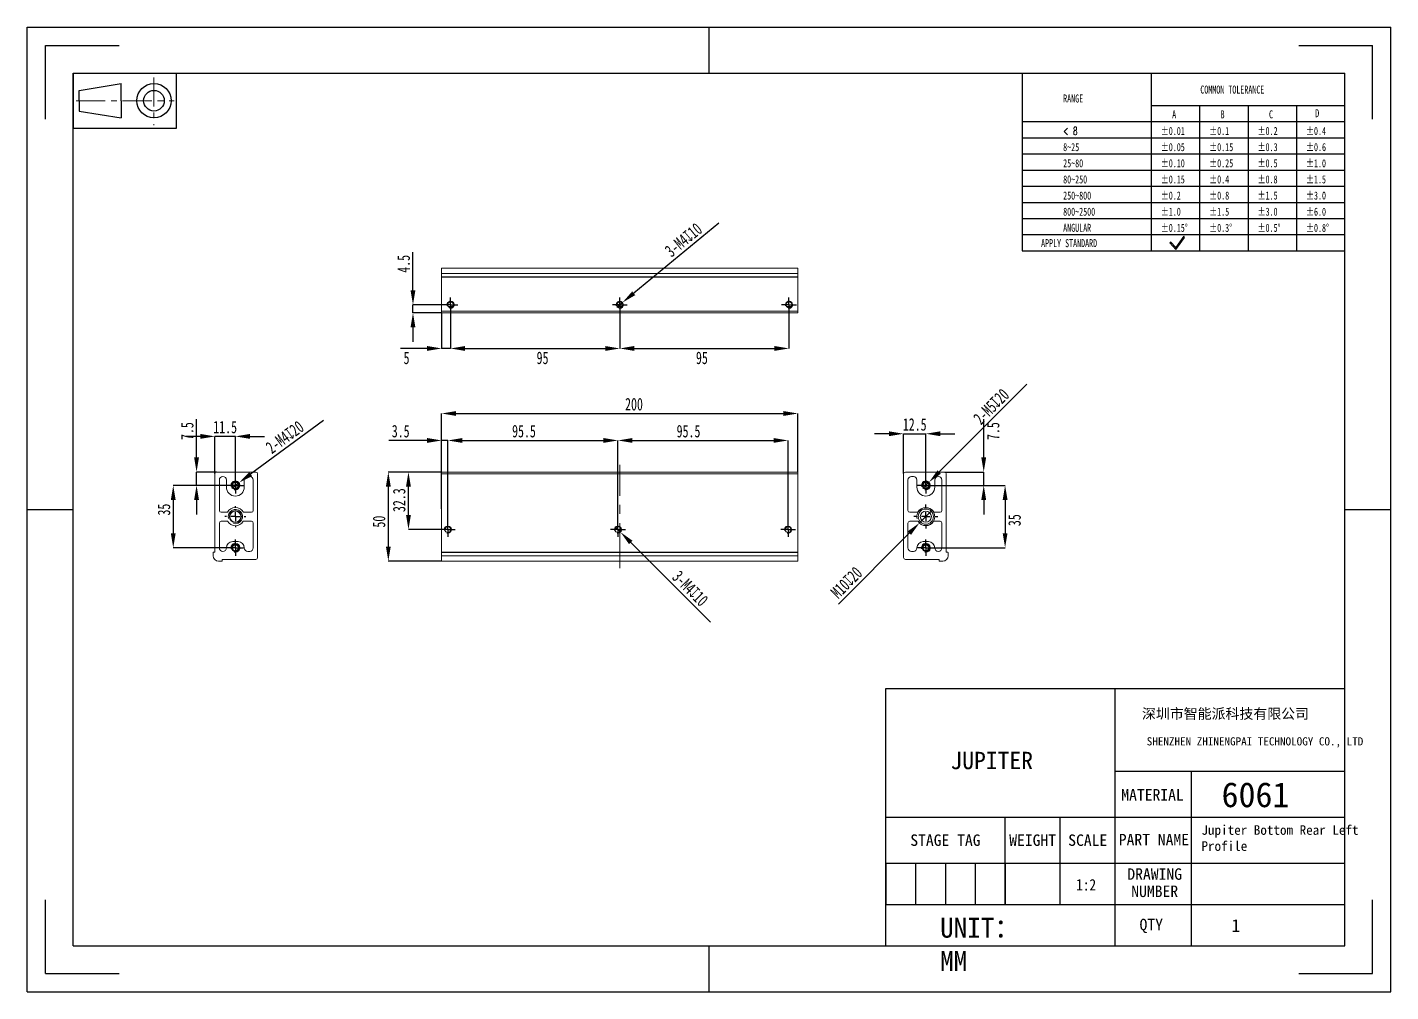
# Model space of a CAD drawing. Header units: millimetres. Extents: x 2 to 784, y 2 to 288.
# Drawn here: x 400.9 to 783.6, y 17.2 to 287.7 of the extents above; entities that cross this region are included whole.
import ezdxf

# ---------------------------------------------------------------- set-up
doc = ezdxf.new("R2010")
doc.units = ezdxf.units.MM
doc.header["$PDSIZE"] = -1
doc.linetypes.add('CENTER', pattern=[10.16, 6.35, -1.27, 1.27, -1.27])
doc.linetypes.add('CENTERX2', pattern=[20.32, 12.7, -2.54, 2.54, -2.54])
doc.layers.add('DEFAULT_1', color=7, linetype='CENTER', lineweight=18)
doc.layers.add('尺寸线层', color=3, linetype='Continuous', lineweight=18)
doc.layers.add('图框', color=7, linetype='Continuous')
doc.styles.add('SLDTEXTSTYLE4', font='TXT', dxfattribs={"width": 0.7})
doc.styles.add('SLDTEXTSTYLE5', font='TXT', dxfattribs={"width": 0.642857, "bigfont": 'bigfont'})
doc.styles.add('TEXTSTYLE_2', font='')
doc.styles.add('TEXTSTYLE_3', font='')
doc.styles.get('TEXTSTYLE_2').set_extended_font_data('宋体')
doc.styles.get('TEXTSTYLE_3').set_extended_font_data('宋体')
doc.dimstyles.new('SLDDIMSTYLE0', dxfattribs={"dimtxt": 3.5, "dimasz": 4.08, "dimexe": 0, "dimexo": 0.0625, "dimgap": 0.875, "dimtad": 2, "dimdec": 1, "dimlfac": 2, "dimrnd": 1e-09, "dimzin": 12, "dimdsep": 46, "dimtxsty": 'SLDTEXTSTYLE4', "dimsah": 1, "dimcen": 0.09, "dimadec": 0, "dimazin": 3, "dimtfac": 1, "dimtdec": 1, "dimtofl": 0, "dimtmove": 0, "dimatfit": 3, "dimfxl": 1, "dimfrac": 2, "dimtolj": 1, "dimtzin": 12, "dimarcsym": 0})
doc.dimstyles.new('SLDDIMSTYLE1', dxfattribs={"dimtxt": 3.5, "dimasz": 4.08, "dimexe": 0, "dimexo": 0.0625, "dimgap": 0.875, "dimtad": 2, "dimdec": 1, "dimlfac": 2, "dimrnd": 1e-09, "dimzin": 12, "dimdsep": 46, "dimtxsty": 'SLDTEXTSTYLE4', "dimsah": 1, "dimcen": 0.09, "dimadec": 0, "dimazin": 3, "dimtfac": 1, "dimtdec": 1, "dimtmove": 0, "dimatfit": 0, "dimfxl": 1, "dimfrac": 2, "dimtolj": 1, "dimtzin": 12, "dimarcsym": 0})
doc.dimstyles.new('SLDDIMSTYLE2', dxfattribs={"dimtxt": 3.5, "dimasz": 4.08, "dimexe": 0, "dimexo": 0.0625, "dimgap": 0.875, "dimtad": 2, "dimdec": 1, "dimlfac": 2, "dimrnd": 1e-09, "dimzin": 12, "dimdsep": 46, "dimtxsty": 'SLDTEXTSTYLE4', "dimblk1": 'NONE', "dimsah": 1, "dimcen": 0, "dimadec": 0, "dimazin": 3, "dimtfac": 1, "dimtdec": 1, "dimtmove": 0, "dimatfit": 3, "dimldrblk": 'NONE', "dimfxl": 1, "dimfrac": 2, "dimtolj": 1, "dimtzin": 12, "dimarcsym": 0})

# ---------------------------------------------------------------- blocks, each defined once
blk = doc.blocks.new('_D')
at = {"layer": 'Defpoints', "color": 0, "transparency": 16777216}
for p in [(617.19, 179.38), (617.19, 162.96), (517.19, 152.58)]:
    blk.add_point(p, dxfattribs=at)
at = {"layer": '图框', "color": 0, "lineweight": -2, "transparency": 16777216}
for p, q in [((517.19, 152.65), (517.19, 179.38)), ((521.27, 179.38), (613.11, 179.38)), ((617.19, 163.02), (617.19, 179.38))]:
    blk.add_line(p, q, dxfattribs=at)
at = {"layer": '图框', "color": 0, "transparency": 16777216}
for points in [[(521.27, 180.06), (521.27, 178.7), (517.19, 179.38)], [(613.11, 180.06), (613.11, 178.7), (617.19, 179.38)]]:
    blk.add_solid(points, dxfattribs=at)
at = {"layer": '图框', "color": 0, "transparency": 16777216, "insert": (571.19, 183.76), "char_height": 3.5, "attachment_point": 2, "style": 'SLDTEXTSTYLE4'}
blk.add_mtext('\\A1;200', dxfattribs=at)
blk = doc.blocks.new('_D_1')
at = {"layer": 'Defpoints', "color": 0, "transparency": 16777216}
for p in [(517.19, 162.96), (502.24, 137.96), (517.19, 137.96)]:
    blk.add_point(p, dxfattribs=at)
at = {"layer": '图框', "color": 0, "lineweight": -2, "transparency": 16777216}
for p, q in [((517.13, 162.96), (502.24, 162.96)), ((502.24, 158.88), (502.24, 142.04)), ((517.13, 137.96), (502.24, 137.96))]:
    blk.add_line(p, q, dxfattribs=at)
at = {"layer": '图框', "color": 0, "transparency": 16777216}
for points in [[(501.56, 158.88), (502.92, 158.88), (502.24, 162.96)], [(501.56, 142.04), (502.92, 142.04), (502.24, 137.96)]]:
    blk.add_solid(points, dxfattribs=at)
at = {"layer": '图框', "color": 0, "transparency": 16777216, "insert": (497.87, 149.04), "char_height": 3.5, "attachment_point": 2, "rotation": 90, "style": 'SLDTEXTSTYLE4'}
blk.add_mtext('\\A1;50', dxfattribs=at)
blk = doc.blocks.new('_D_2')
at = {"layer": 'Defpoints', "color": 0, "transparency": 16777216}
for p in [(518.94, 171.82), (517.19, 162.96), (518.94, 146.81)]:
    blk.add_point(p, dxfattribs=at)
at = {"layer": '图框', "color": 0, "lineweight": -2, "transparency": 16777216}
for p, q in [((513.11, 171.82), (502.38, 171.82)), ((517.19, 163.02), (517.19, 171.82)), ((518.94, 171.82), (517.19, 171.82)), ((518.94, 146.87), (518.94, 171.82)), ((523.02, 171.82), (527.1, 171.82))]:
    blk.add_line(p, q, dxfattribs=at)
at = {"layer": '图框', "color": 0, "transparency": 16777216}
for points in [[(513.11, 172.5), (513.11, 171.14), (517.19, 171.82)], [(523.02, 172.5), (523.02, 171.14), (518.94, 171.82)]]:
    blk.add_solid(points, dxfattribs=at)
at = {"layer": '图框', "color": 0, "transparency": 16777216, "insert": (505.71, 176.19), "char_height": 3.5, "attachment_point": 2, "style": 'SLDTEXTSTYLE4'}
blk.add_mtext('\\A1;3.5', dxfattribs=at)
blk = doc.blocks.new('_D_3')
at = {"layer": 'Defpoints', "color": 0, "transparency": 16777216}
for p in [(566.69, 171.82), (518.94, 146.81), (566.69, 146.81)]:
    blk.add_point(p, dxfattribs=at)
at = {"layer": '图框', "color": 0, "lineweight": -2, "transparency": 16777216}
for p, q in [((518.94, 146.87), (518.94, 171.82)), ((523.02, 171.82), (562.61, 171.82)), ((566.69, 146.87), (566.69, 171.82))]:
    blk.add_line(p, q, dxfattribs=at)
at = {"layer": '图框', "color": 0, "transparency": 16777216}
for points in [[(523.02, 172.5), (523.02, 171.14), (518.94, 171.82)], [(562.61, 172.5), (562.61, 171.14), (566.69, 171.82)]]:
    blk.add_solid(points, dxfattribs=at)
at = {"layer": '图框', "color": 0, "transparency": 16777216, "insert": (540.31, 176.19), "char_height": 3.5, "attachment_point": 2, "style": 'SLDTEXTSTYLE4'}
blk.add_mtext('\\A1;95.5', dxfattribs=at)
blk = doc.blocks.new('_D_4')
at = {"layer": 'Defpoints', "color": 0, "transparency": 16777216}
for p in [(614.44, 171.82), (566.69, 146.81), (614.44, 146.81)]:
    blk.add_point(p, dxfattribs=at)
at = {"layer": '图框', "color": 0, "lineweight": -2, "transparency": 16777216}
for p, q in [((566.69, 146.87), (566.69, 171.82)), ((570.77, 171.82), (610.36, 171.82)), ((614.44, 146.87), (614.44, 171.82))]:
    blk.add_line(p, q, dxfattribs=at)
at = {"layer": '图框', "color": 0, "transparency": 16777216}
for points in [[(570.77, 172.5), (570.77, 171.14), (566.69, 171.82)], [(610.36, 172.5), (610.36, 171.14), (614.44, 171.82)]]:
    blk.add_solid(points, dxfattribs=at)
at = {"layer": '图框', "color": 0, "transparency": 16777216, "insert": (586.49, 176.19), "char_height": 3.5, "attachment_point": 2, "style": 'SLDTEXTSTYLE4'}
blk.add_mtext('\\A1;95.5', dxfattribs=at)
blk = doc.blocks.new('_D_5')
at = {"layer": 'Defpoints', "color": 0, "transparency": 16777216}
for p in [(507.89, 162.96), (517.19, 162.96), (518.94, 146.81)]:
    blk.add_point(p, dxfattribs=at)
at = {"layer": '图框', "color": 0, "lineweight": -2, "transparency": 16777216}
for p, q in [((517.13, 162.96), (507.89, 162.96)), ((507.89, 150.89), (507.89, 158.88)), ((518.88, 146.81), (507.89, 146.81))]:
    blk.add_line(p, q, dxfattribs=at)
at = {"layer": '图框', "color": 0, "transparency": 16777216}
for points in [[(507.21, 158.88), (508.57, 158.88), (507.89, 162.96)], [(507.21, 150.89), (508.57, 150.89), (507.89, 146.81)]]:
    blk.add_solid(points, dxfattribs=at)
at = {"layer": '图框', "color": 0, "transparency": 16777216, "insert": (503.52, 155.07), "char_height": 3.5, "attachment_point": 2, "rotation": 90, "style": 'SLDTEXTSTYLE4'}
blk.add_mtext('\\A1;32.3', dxfattribs=at)
blk = doc.blocks.new('_D_6')
at = {"layer": 'Defpoints', "color": 0, "transparency": 16777216}
for p in [(565.98, 147.51), (567.4, 146.1)]:
    blk.add_point(p, dxfattribs=at)
at = {"layer": '图框', "color": 0, "lineweight": -2, "transparency": 16777216}
for p, q in [((565.98, 147.51), (567.4, 146.1)), ((592.63, 120.87), (570.28, 143.22))]:
    blk.add_line(p, q, dxfattribs=at)
at = {"layer": '图框', "color": 0, "transparency": 16777216}
blk.add_solid([(570.76, 143.7), (569.8, 142.73), (567.4, 146.1)], dxfattribs=at)
at = {"layer": '图框', "color": 0, "transparency": 16777216, "insert": (584.13, 135.66), "char_height": 3.5, "attachment_point": 1, "rotation": 315, "style": 'SLDTEXTSTYLE4'}
blk.add_mtext('\\A1;3-M4{\\fGDT|b0|i0|c134|p2;x}10', dxfattribs=at)
blk = doc.blocks.new('_NONE')
blk = doc.blocks.new('SW_CENTERMARKSYMBOL_0')
at = {"layer": '图框', "color": 0}
for p, q in [((-1.25, 0), (-2.075, 0)), ((0, 0), (-1.25, 0)), ((0, 1.25), (0, 2.075)), ((0, 0), (0, 1.25)), ((0, 0), (0, -1.25)), ((0, 0), (1.25, 0)), ((1.25, 0), (2.075, 0)), ((0, -1.25), (0, -2.075))]:
    blk.add_line(p, q, dxfattribs=at)
blk = doc.blocks.new('SW_CENTERMARKSYMBOL_1')
at = {"layer": '图框', "color": 0}
for p, q in [((-1.25, 0), (-2.075, 0)), ((0, 0), (-1.25, 0)), ((0, 1.25), (0, 2.075)), ((0, 0), (0, 1.25)), ((0, 0), (0, -1.25)), ((0, 0), (1.25, 0)), ((1.25, 0), (2.075, 0)), ((0, -1.25), (0, -2.075))]:
    blk.add_line(p, q, dxfattribs=at)
blk = doc.blocks.new('SW_CENTERMARKSYMBOL_2')
at = {"layer": '图框', "color": 0}
for p, q in [((-1.25, 0), (-2.075, 0)), ((0, 0), (-1.25, 0)), ((0, 1.25), (0, 2.075)), ((0, 0), (0, 1.25)), ((0, 0), (0, -1.25)), ((0, 0), (1.25, 0)), ((1.25, 0), (2.075, 0)), ((0, -1.25), (0, -2.075))]:
    blk.add_line(p, q, dxfattribs=at)
blk = doc.blocks.new('_D_7')
at = {"layer": 'Defpoints', "color": 0, "transparency": 16777216}
for p in [(459.31, 159.21), (441.87, 141.71), (459.31, 141.71)]:
    blk.add_point(p, dxfattribs=at)
at = {"layer": '图框', "color": 0, "lineweight": -2, "transparency": 16777216}
for p, q in [((459.25, 159.21), (441.87, 159.21)), ((441.87, 155.13), (441.87, 145.79)), ((459.25, 141.71), (441.87, 141.71))]:
    blk.add_line(p, q, dxfattribs=at)
at = {"layer": '图框', "color": 0, "transparency": 16777216}
for points in [[(441.19, 155.13), (442.55, 155.13), (441.87, 159.21)], [(441.19, 145.79), (442.55, 145.79), (441.87, 141.71)]]:
    blk.add_solid(points, dxfattribs=at)
at = {"layer": '图框', "color": 0, "transparency": 16777216, "insert": (437.5, 152.42), "char_height": 3.5, "attachment_point": 2, "rotation": 90, "style": 'SLDTEXTSTYLE4'}
blk.add_mtext('\\A1;35', dxfattribs=at)
blk = doc.blocks.new('_D_8')
at = {"layer": 'Defpoints', "color": 0, "transparency": 16777216}
for p in [(453.56, 172.96), (453.56, 162.46), (459.31, 159.21)]:
    blk.add_point(p, dxfattribs=at)
at = {"layer": '图框', "color": 0, "lineweight": -2, "transparency": 16777216}
for p, q in [((449.48, 172.96), (445.4, 172.96)), ((453.56, 162.52), (453.56, 172.96)), ((459.31, 172.96), (453.56, 172.96)), ((459.31, 159.27), (459.31, 172.96)), ((463.39, 172.96), (467.47, 172.96))]:
    blk.add_line(p, q, dxfattribs=at)
at = {"layer": '图框', "color": 0, "transparency": 16777216}
for points in [[(449.48, 173.64), (449.48, 172.28), (453.56, 172.96)], [(463.39, 173.64), (463.39, 172.28), (459.31, 172.96)]]:
    blk.add_solid(points, dxfattribs=at)
at = {"layer": '图框', "color": 0, "transparency": 16777216, "insert": (456.44, 177.33), "char_height": 3.5, "attachment_point": 2, "style": 'SLDTEXTSTYLE4'}
blk.add_mtext('\\A1;11.5', dxfattribs=at)
blk = doc.blocks.new('_D_9')
at = {"layer": 'Defpoints', "color": 0, "transparency": 16777216}
for p in [(448.41, 162.96), (454.06, 162.96), (459.31, 159.21)]:
    blk.add_point(p, dxfattribs=at)
at = {"layer": '图框', "color": 0, "lineweight": -2, "transparency": 16777216}
for p, q in [((448.41, 167.04), (448.41, 177.77)), ((454, 162.96), (448.41, 162.96)), ((448.41, 159.21), (448.41, 162.96)), ((459.25, 159.21), (448.41, 159.21)), ((448.41, 155.13), (448.41, 151.05))]:
    blk.add_line(p, q, dxfattribs=at)
at = {"layer": '图框', "color": 0, "transparency": 16777216}
for points in [[(447.73, 167.04), (449.09, 167.04), (448.41, 162.96)], [(447.73, 155.13), (449.09, 155.13), (448.41, 159.21)]]:
    blk.add_solid(points, dxfattribs=at)
at = {"layer": '图框', "color": 0, "transparency": 16777216, "insert": (444.04, 174.44), "char_height": 3.5, "attachment_point": 2, "rotation": 90, "style": 'SLDTEXTSTYLE4'}
blk.add_mtext('\\A1;7.5', dxfattribs=at)
blk = doc.blocks.new('_D_10')
at = {"layer": 'Defpoints', "color": 0, "transparency": 16777216}
for p in [(458.31, 158.47), (460.32, 159.95)]:
    blk.add_point(p, dxfattribs=at)
at = {"layer": '图框', "color": 0, "lineweight": -2, "transparency": 16777216}
for p, q in [((484.02, 177.42), (463.6, 162.37)), ((458.31, 158.47), (460.32, 159.95))]:
    blk.add_line(p, q, dxfattribs=at)
at = {"layer": '图框', "color": 0, "transparency": 16777216}
blk.add_solid([(463.2, 162.92), (464.01, 161.82), (460.32, 159.95)], dxfattribs=at)
at = {"layer": '图框', "color": 0, "transparency": 16777216, "insert": (467.46, 170.74), "char_height": 3.5, "attachment_point": 1, "rotation": 36.4031, "style": 'SLDTEXTSTYLE4'}
blk.add_mtext('\\A1;2-M4{\\fGDT|b0|i0|c134|p2;x}20', dxfattribs=at)
blk = doc.blocks.new('SW_CENTERMARKSYMBOL_3')
at = {"layer": '图框', "color": 0}
for p, q in [((-1.25, 0), (-2.3, 0)), ((0, 0), (-1.25, 0)), ((0, 1.25), (0, 2.3)), ((0, 0), (0, 1.25)), ((0, 0), (0, -1.25)), ((0, 0), (1.25, 0)), ((1.25, 0), (2.3, 0)), ((0, -1.25), (0, -2.3))]:
    blk.add_line(p, q, dxfattribs=at)
blk = doc.blocks.new('SW_CENTERMARKSYMBOL_4')
at = {"layer": '图框', "color": 0}
for p, q in [((-1.25, 0), (-2.3, 0)), ((0, 0), (-1.25, 0)), ((0, 1.25), (0, 2.3)), ((0, 0), (0, 1.25)), ((0, 0), (0, -1.25)), ((0, 0), (1.25, 0)), ((1.25, 0), (2.3, 0)), ((0, -1.25), (0, -2.3))]:
    blk.add_line(p, q, dxfattribs=at)
blk = doc.blocks.new('SW_CENTERMARKSYMBOL_5')
at = {"layer": '图框', "color": 0}
for p, q in [((-2.5, 0), (-2.95, 0)), ((0, 0), (-1.25, 0)), ((0, 2.5), (0, 2.95)), ((0, 0), (0, 1.25)), ((0, 0), (0, -1.25)), ((0, 0), (1.25, 0)), ((2.5, 0), (2.95, 0)), ((0, -2.5), (0, -2.95))]:
    blk.add_line(p, q, dxfattribs=at)
blk = doc.blocks.new('_D_11')
at = {"layer": 'Defpoints', "color": 0, "transparency": 16777216}
for p in [(653.1, 159.21), (653.1, 141.71), (675.35, 141.71)]:
    blk.add_point(p, dxfattribs=at)
at = {"layer": '图框', "color": 0, "lineweight": -2, "transparency": 16777216}
for p, q in [((653.16, 159.21), (675.35, 159.21)), ((675.35, 155.13), (675.35, 145.79)), ((653.16, 141.71), (675.35, 141.71))]:
    blk.add_line(p, q, dxfattribs=at)
at = {"layer": '图框', "color": 0, "transparency": 16777216}
for points in [[(674.67, 155.13), (676.03, 155.13), (675.35, 159.21)], [(674.67, 145.79), (676.03, 145.79), (675.35, 141.71)]]:
    blk.add_solid(points, dxfattribs=at)
at = {"layer": '图框', "color": 0, "transparency": 16777216, "insert": (676.23, 149.45), "char_height": 3.5, "attachment_point": 2, "rotation": 90, "style": 'SLDTEXTSTYLE4'}
blk.add_mtext('\\A1;35', dxfattribs=at)
blk = doc.blocks.new('_D_12')
at = {"layer": 'Defpoints', "color": 0, "transparency": 16777216}
for p in [(653.1, 173.7), (646.85, 162.46), (653.1, 159.21)]:
    blk.add_point(p, dxfattribs=at)
at = {"layer": '图框', "color": 0, "lineweight": -2, "transparency": 16777216}
for p, q in [((642.77, 173.7), (638.69, 173.7)), ((646.85, 162.52), (646.85, 173.7)), ((646.85, 173.7), (653.1, 173.7)), ((653.1, 159.27), (653.1, 173.7)), ((657.18, 173.7), (661.26, 173.7))]:
    blk.add_line(p, q, dxfattribs=at)
at = {"layer": '图框', "color": 0, "transparency": 16777216}
for points in [[(642.77, 174.38), (642.77, 173.02), (646.85, 173.7)], [(657.18, 174.38), (657.18, 173.02), (653.1, 173.7)]]:
    blk.add_solid(points, dxfattribs=at)
at = {"layer": '图框', "color": 0, "transparency": 16777216, "insert": (649.98, 178.07), "char_height": 3.5, "attachment_point": 2, "style": 'SLDTEXTSTYLE4'}
blk.add_mtext('\\A1;12.5', dxfattribs=at)
blk = doc.blocks.new('_D_13')
at = {"layer": 'Defpoints', "color": 0, "transparency": 16777216}
for p in [(658.35, 162.96), (669.35, 162.96), (653.1, 159.21)]:
    blk.add_point(p, dxfattribs=at)
at = {"layer": '图框', "color": 0, "lineweight": -2, "transparency": 16777216}
for p, q in [((669.35, 167.04), (669.35, 177.77)), ((658.41, 162.96), (669.35, 162.96)), ((669.35, 159.21), (669.35, 162.96)), ((653.16, 159.21), (669.35, 159.21)), ((669.35, 155.13), (669.35, 151.05))]:
    blk.add_line(p, q, dxfattribs=at)
at = {"layer": '图框', "color": 0, "transparency": 16777216}
for points in [[(668.67, 167.04), (670.03, 167.04), (669.35, 162.96)], [(668.67, 155.13), (670.03, 155.13), (669.35, 159.21)]]:
    blk.add_solid(points, dxfattribs=at)
at = {"layer": '图框', "color": 0, "transparency": 16777216, "insert": (670.23, 174.44), "char_height": 3.5, "attachment_point": 2, "rotation": 90, "style": 'SLDTEXTSTYLE4'}
blk.add_mtext('\\A1;7.5', dxfattribs=at)
blk = doc.blocks.new('_D_14')
at = {"layer": 'Defpoints', "color": 0, "transparency": 16777216}
for p in [(652.22, 158.32), (653.98, 160.09)]:
    blk.add_point(p, dxfattribs=at)
at = {"layer": '图框', "color": 0, "lineweight": -2, "transparency": 16777216}
for p, q in [((681.47, 187.58), (656.87, 162.98)), ((652.22, 158.32), (653.98, 160.09))]:
    blk.add_line(p, q, dxfattribs=at)
at = {"layer": '图框', "color": 0, "transparency": 16777216}
blk.add_solid([(656.39, 163.46), (657.35, 162.5), (653.98, 160.09)], dxfattribs=at)
at = {"layer": '图框', "color": 0, "transparency": 16777216, "insert": (666.11, 178.5), "char_height": 3.5, "attachment_point": 1, "rotation": 45, "style": 'SLDTEXTSTYLE4'}
blk.add_mtext('\\A1;2-M5{\\fGDT|b0|i0|c134|p2;x}20', dxfattribs=at)
blk = doc.blocks.new('_D_15')
at = {"layer": 'Defpoints', "color": 0, "transparency": 16777216}
for p in [(654.87, 152.23), (651.33, 148.69)]:
    blk.add_point(p, dxfattribs=at)
at = {"layer": '图框', "color": 0, "lineweight": -2, "transparency": 16777216}
for p, q in [((654.87, 152.23), (651.33, 148.69)), ((628.58, 125.93), (648.45, 145.81))]:
    blk.add_line(p, q, dxfattribs=at)
at = {"layer": '图框', "color": 0, "transparency": 16777216}
blk.add_solid([(647.97, 146.29), (648.93, 145.32), (651.33, 148.69)], dxfattribs=at)
at = {"layer": '图框', "color": 0, "transparency": 16777216, "insert": (626.05, 129.7), "char_height": 3.5, "attachment_point": 1, "rotation": 45, "style": 'SLDTEXTSTYLE4'}
blk.add_mtext('\\A1;M10{\\fGDT|b0|i0|c134|p2;x}20', dxfattribs=at)
blk = doc.blocks.new('SW_CENTERMARKSYMBOL_6')
at = {"layer": '图框', "color": 0}
for p, q in [((-1.25, 0), (-2.3, 0)), ((0, 0), (-1.25, 0)), ((0, 1.25), (0, 2.3)), ((0, 0), (0, 1.25)), ((0, 0), (0, -1.25)), ((0, 0), (1.25, 0)), ((1.25, 0), (2.3, 0)), ((0, -1.25), (0, -2.3))]:
    blk.add_line(p, q, dxfattribs=at)
blk = doc.blocks.new('SW_CENTERMARKSYMBOL_7')
at = {"layer": '图框', "color": 0}
for p, q in [((-1.25, 0), (-2.3, 0)), ((0, 0), (-1.25, 0)), ((0, 1.25), (0, 2.3)), ((0, 0), (0, 1.25)), ((0, 0), (0, -1.25)), ((0, 0), (1.25, 0)), ((1.25, 0), (2.3, 0)), ((0, -1.25), (0, -2.3))]:
    blk.add_line(p, q, dxfattribs=at)
blk = doc.blocks.new('SW_CENTERMARKSYMBOL_8')
at = {"layer": '图框', "color": 0}
for p, q in [((-2.5, 0), (-3.375, 0)), ((0, 0), (-1.25, 0)), ((0, 2.5), (0, 3.375)), ((0, 0), (0, 1.25)), ((0, 0), (0, -1.25)), ((0, 0), (1.25, 0)), ((2.5, 0), (3.375, 0)), ((0, -2.5), (0, -3.375))]:
    blk.add_line(p, q, dxfattribs=at)
blk = doc.blocks.new('_D_16')
at = {"layer": 'Defpoints', "color": 0, "transparency": 16777216}
for p in [(519.69, 209.88), (567.19, 209.88), (567.19, 197.63)]:
    blk.add_point(p, dxfattribs=at)
at = {"layer": '图框', "color": 0, "lineweight": -2, "transparency": 16777216}
for p, q in [((519.69, 209.82), (519.69, 197.63)), ((567.19, 209.82), (567.19, 197.63)), ((523.77, 197.63), (563.11, 197.63))]:
    blk.add_line(p, q, dxfattribs=at)
at = {"layer": '图框', "color": 0, "transparency": 16777216}
for points in [[(523.77, 198.31), (523.77, 196.95), (519.69, 197.63)], [(563.11, 198.31), (563.11, 196.95), (567.19, 197.63)]]:
    blk.add_solid(points, dxfattribs=at)
at = {"layer": '图框', "color": 0, "transparency": 16777216, "insert": (545.52, 196.75), "char_height": 3.5, "attachment_point": 2, "style": 'SLDTEXTSTYLE4'}
blk.add_mtext('\\A1;95', dxfattribs=at)
blk = doc.blocks.new('_D_17')
at = {"layer": 'Defpoints', "color": 0, "transparency": 16777216}
for p in [(567.19, 209.88), (614.69, 209.88), (614.69, 197.63)]:
    blk.add_point(p, dxfattribs=at)
at = {"layer": '图框', "color": 0, "lineweight": -2, "transparency": 16777216}
for p, q in [((567.19, 209.82), (567.19, 197.63)), ((614.69, 209.82), (614.69, 197.63)), ((571.27, 197.63), (610.61, 197.63))]:
    blk.add_line(p, q, dxfattribs=at)
at = {"layer": '图框', "color": 0, "transparency": 16777216}
for points in [[(571.27, 198.31), (571.27, 196.95), (567.19, 197.63)], [(610.61, 198.31), (610.61, 196.95), (614.69, 197.63)]]:
    blk.add_solid(points, dxfattribs=at)
at = {"layer": '图框', "color": 0, "transparency": 16777216, "insert": (590.25, 196.75), "char_height": 3.5, "attachment_point": 2, "rotation": 359.9953, "style": 'SLDTEXTSTYLE4'}
blk.add_mtext('\\A1;95', dxfattribs=at)
blk = doc.blocks.new('_D_18')
at = {"layer": 'Defpoints', "color": 0, "transparency": 16777216}
for p in [(517.19, 207.63), (519.69, 209.88), (517.19, 197.63)]:
    blk.add_point(p, dxfattribs=at)
at = {"layer": '图框', "color": 0, "lineweight": -2, "transparency": 16777216}
for p, q in [((517.19, 207.57), (517.19, 197.63)), ((519.69, 209.82), (519.69, 197.63)), ((513.11, 197.63), (505.65, 197.63)), ((519.69, 197.63), (517.19, 197.63)), ((523.77, 197.63), (527.85, 197.63))]:
    blk.add_line(p, q, dxfattribs=at)
at = {"layer": '图框', "color": 0, "transparency": 16777216}
for points in [[(513.11, 198.31), (513.11, 196.95), (517.19, 197.63)], [(523.77, 198.31), (523.77, 196.95), (519.69, 197.63)]]:
    blk.add_solid(points, dxfattribs=at)
at = {"layer": '图框', "color": 0, "transparency": 16777216, "insert": (507.34, 196.75), "char_height": 3.5, "attachment_point": 2, "style": 'SLDTEXTSTYLE4'}
blk.add_mtext('\\A1;5', dxfattribs=at)
blk = doc.blocks.new('_D_19')
at = {"layer": 'Defpoints', "color": 0, "transparency": 16777216}
for p in [(509.15, 207.63), (517.19, 207.63), (519.69, 209.88)]:
    blk.add_point(p, dxfattribs=at)
at = {"layer": '图框', "color": 0, "lineweight": -2, "transparency": 16777216}
for p, q in [((509.15, 213.96), (509.15, 224.69)), ((519.63, 209.88), (509.15, 209.88)), ((509.15, 207.63), (509.15, 209.88)), ((517.13, 207.63), (509.15, 207.63)), ((509.15, 203.55), (509.15, 199.47))]:
    blk.add_line(p, q, dxfattribs=at)
at = {"layer": '图框', "color": 0, "transparency": 16777216}
for points in [[(508.47, 213.96), (509.83, 213.96), (509.15, 209.88)], [(508.47, 203.55), (509.83, 203.55), (509.15, 207.63)]]:
    blk.add_solid(points, dxfattribs=at)
at = {"layer": '图框', "color": 0, "transparency": 16777216, "insert": (504.78, 221.37), "char_height": 3.5, "attachment_point": 2, "rotation": 90, "style": 'SLDTEXTSTYLE4'}
blk.add_mtext('\\A1;4.5', dxfattribs=at)
blk = doc.blocks.new('_D_20')
at = {"layer": 'Defpoints', "color": 0, "transparency": 16777216}
for p in [(567.96, 210.52), (566.42, 209.25)]:
    blk.add_point(p, dxfattribs=at)
at = {"layer": '图框', "color": 0, "lineweight": -2, "transparency": 16777216}
for p, q in [((595.02, 232.82), (571.11, 213.11)), ((566.42, 209.25), (567.96, 210.52))]:
    blk.add_line(p, q, dxfattribs=at)
at = {"layer": '图框', "color": 0, "transparency": 16777216}
blk.add_solid([(570.68, 213.64), (571.54, 212.59), (567.96, 210.52)], dxfattribs=at)
at = {"layer": '图框', "color": 0, "transparency": 16777216, "insert": (579.48, 225.77), "char_height": 3.5, "attachment_point": 1, "rotation": 39.4946, "style": 'SLDTEXTSTYLE4'}
blk.add_mtext('\\A1;3-M4{\\fGDT|b0|i0|c134|p2;x}10', dxfattribs=at)
blk = doc.blocks.new('SW_CENTERMARKSYMBOL_9')
at = {"layer": '图框', "color": 0}
for p, q in [((-1.25, 0), (-2.075, 0)), ((0, 0), (-1.25, 0)), ((0, 1.25), (0, 2.075)), ((0, 0), (0, 1.25)), ((0, 0), (0, -1.25)), ((0, 0), (1.25, 0)), ((1.25, 0), (2.075, 0)), ((0, -1.25), (0, -2.075))]:
    blk.add_line(p, q, dxfattribs=at)
blk = doc.blocks.new('SW_CENTERMARKSYMBOL_10')
at = {"layer": '图框', "color": 0}
for p, q in [((-1.25, 0), (-2.075, 0)), ((0, 0), (-1.25, 0)), ((0, 1.25), (0, 2.075)), ((0, 0), (0, 1.25)), ((0, 0), (0, -1.25)), ((0, 0), (1.25, 0)), ((1.25, 0), (2.075, 0)), ((0, -1.25), (0, -2.075))]:
    blk.add_line(p, q, dxfattribs=at)
blk = doc.blocks.new('SW_CENTERMARKSYMBOL_11')
at = {"layer": '图框', "color": 0}
for p, q in [((-1.25, 0), (-2.075, 0)), ((0, 0), (-1.25, 0)), ((0, 1.25), (0, 2.075)), ((0, 0), (0, 1.25)), ((0, 0), (0, -1.25)), ((0, 0), (1.25, 0)), ((1.25, 0), (2.075, 0)), ((0, -1.25), (0, -2.075))]:
    blk.add_line(p, q, dxfattribs=at)
blk = doc.blocks.new('96_1')
at = {"color": 7, "linetype": 'Continuous'}
for p, q in [((-11.25, 6), (-11.25, -6)), ((11.25, -6), (11.25, 6)), ((-9.93, 2.25), (-0.82, 3.75)), ((-0.82, 0), (-0.82, 3.75)), ((-9.93, 0), (-9.93, 2.25)), ((-9.93, 0), (-9.93, -2.25)), ((-0.82, 0), (-0.82, -3.75)), ((-9.93, -2.25), (-0.82, -3.75)), ((-11.25, -6), (11.25, -6))]:
    blk.add_line(p, q, dxfattribs=at)
for radius in [3.75, 2.25]:
    blk.add_circle((6.34, 0), radius, dxfattribs=at)
at = {"layer": 'DEFAULT_1', "color": 1, "linetype": 'CENTER'}
for p, q in [((6.34, 5.05), (6.34, -5.36)), ((-10.64, 0), (10.74, 0))]:
    blk.add_line(p, q, dxfattribs=at)

msp = doc.modelspace()

# ---------------------------------------------------------------- linework, layer by layer
at = {"color": 7, "linetype": 'Continuous'}
for p, q in [((400.9, 17.156), (400.9, 287.741)), ((400.9, 287.741), (783.584, 287.741)), ((592.242, 274.856), (592.242, 287.741)), ((783.584, 17.156), (783.584, 287.741)), ((406.054, 261.971), (406.054, 282.587)), ((406.054, 282.587), (426.67, 282.587)), ((757.814, 282.587), (778.43, 282.587)), ((778.43, 261.971), (778.43, 282.587)), ((413.785, 30.041), (413.785, 274.856)), ((413.785, 274.856), (770.699, 274.856)), ((770.699, 30.041), (770.699, 274.856)), ((400.9, 152.448), (413.785, 152.448)), ((770.699, 152.448), (783.584, 152.448)), ((406.054, 22.31), (406.054, 42.926)), ((778.43, 22.31), (778.43, 42.926)), ((413.785, 30.041), (770.699, 30.041)), ((592.242, 17.156), (592.242, 30.041)), ((406.054, 22.31), (426.67, 22.31)), ((757.814, 22.31), (778.43, 22.31)), ((400.9, 17.156), (783.584, 17.156))]:
    msp.add_line(p, q, dxfattribs=at)
for p, q in [((680.126, 274.856), (680.126, 225.041)), ((716.356, 274.856), (716.356, 225.041)), ((716.356, 265.798), (770.699, 265.798)), ((729.941, 265.798), (729.941, 225.041)), ((743.527, 265.798), (743.527, 225.041)), ((757.113, 265.798), (757.113, 225.041)), ((680.126, 261.27), (770.699, 261.27)), ((680.126, 256.741), (770.699, 256.741)), ((680.126, 252.213), (770.699, 252.213)), ((680.126, 247.684), (770.699, 247.684)), ((680.126, 243.155), (770.699, 243.155)), ((680.126, 238.627), (770.699, 238.627)), ((680.126, 234.098), (770.699, 234.098)), ((680.126, 229.569), (770.699, 229.569)), ((721.826, 227.495), (721.557, 227.252)), ((721.557, 227.252), (723.254, 225.368)), ((723.226, 225.94), (721.826, 227.495)), ((725.557, 229.102), (723.226, 225.94)), ((723.254, 225.368), (723.226, 225.94)), ((723.226, 225.94), (723.254, 225.368)), ((723.254, 225.368), (725.74, 228.74)), ((725.74, 228.74), (725.557, 229.102)), ((680.126, 225.041), (770.699, 225.041))]:
    msp.add_line(p, q)
at = {"color": 7, "linetype": 'Continuous', "lineweight": 15}
for p, q in [((617.192, 220.129), (517.192, 220.129)), ((517.192, 218.629), (517.192, 220.129)), ((617.192, 218.629), (517.192, 218.629)), ((517.192, 218.629), (517.192, 217.729)), ((617.192, 218.629), (617.192, 220.129)), ((617.192, 218.629), (617.192, 217.729)), ((517.192, 217.729), (617.192, 217.729)), ((517.192, 217.629), (517.192, 217.729)), ((617.192, 217.629), (517.192, 217.629)), ((517.192, 208.129), (517.192, 217.629)), ((617.192, 217.729), (617.192, 217.629)), ((617.192, 208.129), (617.192, 217.629)), ((517.192, 208.129), (617.192, 208.129)), ((517.192, 207.629), (517.192, 208.129)), ((617.192, 207.629), (517.192, 207.629)), ((617.192, 208.129), (617.192, 207.629)), ((453.565, 140.458), (453.565, 162.458)), ((454.065, 162.958), (465.065, 162.958)), ((463.321, 161.726), (462.82, 161.726)), ((465.565, 138.958), (465.565, 162.458)), ((517.192, 162.958), (617.192, 162.958)), ((517.192, 162.458), (517.192, 162.958)), ((617.192, 162.458), (517.192, 162.458)), ((517.192, 140.458), (517.192, 162.458)), ((617.192, 162.958), (617.192, 162.458)), ((617.192, 140.458), (617.192, 162.458)), ((646.851, 138.958), (646.851, 162.458)), ((658.351, 162.958), (647.351, 162.958)), ((649.596, 161.726), (649.095, 161.726)), ((658.851, 140.458), (658.851, 162.458)), ((454.808, 160.724), (454.808, 152.16)), ((456.811, 158.721), (456.811, 160.724)), ((461.819, 160.724), (461.819, 158.721)), ((464.323, 152.16), (464.323, 160.724)), ((648.093, 160.724), (648.093, 152.16)), ((650.597, 158.721), (650.597, 160.724)), ((655.605, 160.724), (655.605, 158.721)), ((657.608, 152.16), (657.608, 160.724)), ((455.308, 151.66), (457.061, 151.66)), ((461.568, 151.66), (463.823, 151.66)), ((648.593, 151.66), (650.848, 151.66)), ((655.355, 151.66), (657.108, 151.66)), ((454.808, 148.656), (454.808, 141.694)), ((457.118, 149.156), (455.308, 149.156)), ((463.823, 149.156), (461.512, 149.156)), ((464.323, 141.694), (464.323, 148.656)), ((648.093, 148.656), (648.093, 141.694)), ((650.904, 149.156), (648.593, 149.156)), ((657.108, 149.156), (655.298, 149.156)), ((657.608, 141.694), (657.608, 148.656)), ((458.564, 143.447), (460.066, 143.447)), ((652.35, 143.447), (653.852, 143.447)), ((453.065, 139.458), (453.065, 140.358)), ((453.165, 140.458), (453.565, 140.458)), ((454.565, 137.958), (455.465, 137.958)), ((465.065, 138.458), (455.565, 138.458)), ((455.565, 138.458), (455.565, 138.058)), ((462.82, 140.692), (463.321, 140.692)), ((517.192, 140.458), (617.192, 140.458)), ((517.192, 140.358), (517.192, 140.458)), ((617.192, 140.358), (517.192, 140.358)), ((517.192, 139.458), (517.192, 140.358)), ((617.192, 139.458), (517.192, 139.458)), ((517.192, 137.958), (517.192, 139.458)), ((617.192, 137.958), (517.192, 137.958)), ((617.192, 140.458), (617.192, 140.358)), ((617.192, 139.458), (617.192, 140.358)), ((617.192, 137.958), (617.192, 139.458)), ((647.351, 138.458), (656.851, 138.458)), ((649.095, 140.692), (649.596, 140.692)), ((656.851, 138.458), (656.851, 138.058)), ((657.851, 137.958), (656.951, 137.958)), ((659.251, 140.458), (658.851, 140.458)), ((659.351, 139.458), (659.351, 140.358))]:
    msp.add_line(p, q, dxfattribs=at)
at = {"color": 8, "linetype": 'Continuous', "lineweight": 15}
for p, q in [((520.339, 209.371), (519.045, 209.371)), ((567.839, 209.371), (566.545, 209.371)), ((615.342, 209.371), (614.042, 209.371))]:
    msp.add_line(p, q, dxfattribs=at)
at = {"color": 2, "linetype": 'Continuous'}
for p, q in [((641.849, 66.119), (641.849, 102.197)), ((641.849, 66.119), (641.849, 102.197)), ((641.849, 102.197), (706.274, 102.197)), ((706.274, 53.234), (706.274, 102.197)), ((706.274, 79.004), (706.274, 102.197)), ((706.274, 102.197), (770.699, 102.197)), ((706.274, 66.119), (706.274, 102.197)), ((770.699, 79.004), (770.699, 102.197)), ((706.274, 79.004), (770.699, 79.004)), ((727.564, 79.004), (727.564, 30.041)), ((770.699, 53.234), (770.699, 79.004)), ((641.849, 30.041), (641.849, 66.119)), ((641.849, 66.119), (706.274, 66.119)), ((641.849, 53.234), (641.849, 66.119)), ((641.849, 66.119), (675.35, 66.119)), ((675.35, 53.234), (675.35, 66.119)), ((675.35, 53.234), (675.35, 66.119)), ((675.35, 66.119), (706.274, 66.119)), ((690.812, 53.234), (690.812, 66.119)), ((706.274, 66.119), (770.699, 66.119)), ((706.274, 53.234), (706.274, 66.119)), ((641.849, 41.637), (641.849, 53.234)), ((641.849, 53.234), (675.35, 53.234)), ((641.849, 53.234), (675.35, 53.234)), ((641.849, 53.234), (675.35, 53.234)), ((641.849, 53.234), (641.849, 41.637)), ((650.224, 53.234), (650.224, 41.637)), ((658.6, 53.234), (658.6, 41.637)), ((666.975, 53.234), (666.975, 41.637)), ((675.35, 41.637), (675.35, 53.234)), ((675.35, 41.637), (675.35, 53.234)), ((675.35, 53.234), (706.274, 53.234)), ((675.35, 53.234), (706.274, 53.234)), ((675.35, 53.234), (675.35, 41.637)), ((690.812, 41.637), (690.812, 53.234)), ((706.274, 30.041), (706.274, 53.234)), ((706.274, 53.234), (770.699, 53.234)), ((706.274, 53.234), (770.699, 53.234)), ((706.274, 41.637), (706.274, 53.234)), ((770.699, 30.041), (770.699, 53.234)), ((641.849, 30.041), (641.849, 41.637)), ((641.849, 41.637), (706.274, 41.637)), ((641.849, 41.637), (675.35, 41.637)), ((641.849, 41.637), (675.35, 41.637)), ((675.35, 41.637), (706.274, 41.637)), ((706.274, 30.041), (706.274, 41.637)), ((706.274, 41.637), (770.699, 41.637)), ((538.769, 30.041), (569.693, 30.041)), ((569.693, 30.041), (590.309, 30.041)), ((590.309, 30.041), (621.233, 30.041)), ((621.233, 30.041), (641.849, 30.041)), ((641.849, 30.041), (706.274, 30.041)), ((706.274, 30.041), (770.699, 30.041))]:
    msp.add_line(p, q, dxfattribs=at)
at = {"color": 7, "linetype": 'Continuous', "lineweight": 15}
for centre, radius in [((519.692, 209.883), 0.825), ((567.192, 209.883), 0.825), ((614.692, 209.879), 0.825), ((459.315, 159.208), 1.05), ((459.315, 159.208), 0.825), ((653.101, 159.208), 1.05), ((653.101, 159.208), 0.825), ((459.315, 150.458), 1.7), ((459.315, 150.458), 1.55), ((653.101, 150.458), 2.125), ((653.101, 150.458), 1.55), ((518.942, 146.808), 0.825), ((566.692, 146.808), 0.825), ((614.442, 146.808), 0.825), ((459.315, 141.708), 1.05), ((459.315, 141.708), 0.825), ((653.101, 141.708), 1.05), ((653.101, 141.708), 0.825)]:
    msp.add_circle(centre, radius, dxfattribs=at)
at = {"color": 7, "linetype": 'Continuous', "lineweight": 0}
for centre, radius in [((519.692, 209.883), 1), ((567.192, 209.883), 1), ((614.692, 209.879), 1), ((459.315, 159.208), 1.25), ((459.315, 159.208), 1), ((459.315, 159.208), 1), ((459.315, 159.208), 1), ((459.315, 159.208), 1), ((653.101, 159.208), 1.25), ((653.101, 159.208), 1), ((653.101, 159.208), 1), ((653.101, 159.208), 1), ((653.101, 159.208), 1), ((459.315, 150.458), 2), ((653.101, 150.458), 2.5), ((518.942, 146.808), 1), ((566.692, 146.808), 1), ((614.442, 146.808), 1), ((459.315, 141.708), 1.25), ((459.315, 141.708), 1), ((459.315, 141.708), 1), ((459.315, 141.708), 1), ((459.315, 141.708), 1), ((653.101, 141.708), 1.25), ((653.101, 141.708), 1), ((653.101, 141.708), 1), ((653.101, 141.708), 1), ((653.101, 141.708), 1)]:
    msp.add_arc(centre, radius, 255, 195, dxfattribs=at)
at = {"color": 7, "linetype": 'Continuous', "lineweight": 15}
for centre, radius, start, end in [((454.065, 162.458), 0.5, 90, 180), ((455.809, 160.724), 1.002, 0, 180), ((462.82, 160.724), 1.002, 90, 180), ((463.321, 160.724), 1.002, 0, 90), ((465.065, 162.458), 0.5, 0, 90), ((647.351, 162.458), 0.5, 90, 180), ((649.095, 160.724), 1.002, 90, 180), ((649.596, 160.724), 1.002, 0, 90), ((656.607, 160.724), 1.002, 0, 180), ((658.351, 162.458), 0.5, 0, 90), ((459.315, 158.721), 2.504, 180, 0), ((653.101, 158.721), 2.504, 180, 0), ((455.308, 152.16), 0.5, 180, 270), ((459.315, 150.458), 2.554, 28.07249, 151.92751), ((463.823, 152.16), 0.5, 270, 0), ((648.593, 152.16), 0.5, 180, 270), ((653.101, 150.458), 2.554, 28.07249, 151.92751), ((657.108, 152.16), 0.5, 270, 0), ((455.308, 148.656), 0.5, 90, 180), ((459.315, 150.458), 2.554, 210.65077, 329.34923), ((463.823, 148.656), 0.5, 360, 90), ((648.593, 148.656), 0.5, 90, 180), ((653.101, 150.458), 2.554, 210.65077, 329.34923), ((657.108, 148.656), 0.5, 0, 90), ((455.809, 141.694), 1.002, 180, 0), ((458.564, 141.694), 1.753, 90, 180), ((460.066, 141.694), 1.753, 0, 90), ((462.82, 141.694), 1.002, 180, 270), ((463.321, 141.694), 1.002, 270, 0), ((649.095, 141.694), 1.002, 180, 270), ((649.596, 141.694), 1.002, 270, 0), ((652.35, 141.694), 1.753, 90, 180), ((653.852, 141.694), 1.753, 0, 90), ((656.607, 141.694), 1.002, 180, 0), ((453.165, 140.358), 0.1, 90, 180), ((454.565, 139.458), 1.5, 180, 270), ((455.465, 138.058), 0.1, 270, 0), ((465.065, 138.958), 0.5, 270, 0), ((647.351, 138.958), 0.5, 180, 270), ((656.951, 138.058), 0.1, 180, 270), ((657.851, 139.458), 1.5, 270, 0), ((659.251, 140.358), 0.1, 0, 90)]:
    msp.add_arc(centre, radius, start, end, dxfattribs=at)
at = {"layer": '图框', "linetype": 'CENTERX2', "lineweight": 0}
msp.add_line((567.192, 135.958), (567.192, 164.958), dxfattribs=at)

# ---------------------------------------------------------------- block references
at = {"color": 2, "linetype": 'Continuous', "xscale": 1.288499418886255, "yscale": 1.288499418886255, "zscale": 1.288499418886255}
msp.add_blockref('96_1', (428.293, 267.145), dxfattribs=at)
at = {"layer": '图框'}
for name, p in [('SW_CENTERMARKSYMBOL_11', (519.692, 209.883)), ('SW_CENTERMARKSYMBOL_10', (567.192, 209.883)), ('SW_CENTERMARKSYMBOL_9', (614.692, 209.879)), ('SW_CENTERMARKSYMBOL_4', (459.315, 159.208)), ('SW_CENTERMARKSYMBOL_7', (653.101, 159.208)), ('SW_CENTERMARKSYMBOL_5', (459.315, 150.458)), ('SW_CENTERMARKSYMBOL_8', (653.101, 150.458)), ('SW_CENTERMARKSYMBOL_1', (518.942, 146.808)), ('SW_CENTERMARKSYMBOL_2', (566.692, 146.808)), ('SW_CENTERMARKSYMBOL_0', (614.442, 146.808)), ('SW_CENTERMARKSYMBOL_3', (459.315, 141.708)), ('SW_CENTERMARKSYMBOL_6', (653.101, 141.708))]:
    msp.add_blockref(name, p, dxfattribs=at)

# ---------------------------------------------------------------- texts
at = {"attachment_point": 1}
for s, insert, char_height, width, style in [('RANGE', (691.645, 268.886), 2.246, 22.05942, 'SLDTEXTSTYLE4'), ('COMMON TOLERANCE', (730.137, 271.387), 2.24599, 73.94176, 'SLDTEXTSTYLE4'), ('A', (722.238, 264.442), 2.246, 3.245, 'SLDTEXTSTYLE4'), ('B', (735.824, 264.442), 2.246, 3.19312, 'SLDTEXTSTYLE4'), ('C', (749.41, 264.442), 2.246, 3.23085, 'SLDTEXTSTYLE4'), ('D', (762.394, 264.747), 2.246, 3.19312, 'SLDTEXTSTYLE4'), ('< 8', (691.645, 259.772), 2.246, 10.7794, 'SLDTEXTSTYLE5'), ('%%P0.01', (719.042, 259.772), 2.246, 15.72506, 'SLDTEXTSTYLE4'), ('%%P0.1', (732.628, 259.772), 2.246, 11.79144, 'SLDTEXTSTYLE4'), ('%%P0.2', (746.214, 259.772), 2.246, 13.41394, 'SLDTEXTSTYLE4'), ('%%P0.4', (759.8, 259.772), 2.246, 13.36206, 'SLDTEXTSTYLE4'), ('8~25', (691.645, 255.244), 2.246, 17.39473, 'SLDTEXTSTYLE4'), ('%%P0.05', (719.042, 255.244), 2.246, 17.34757, 'SLDTEXTSTYLE4'), ('%%P0.15', (732.628, 255.244), 2.246, 16.5599, 'SLDTEXTSTYLE4'), ('%%P0.3', (746.214, 255.244), 2.246, 13.41394, 'SLDTEXTSTYLE4'), ('%%P0.6', (759.8, 255.244), 2.246, 13.41394, 'SLDTEXTSTYLE4'), ('25~80', (691.645, 250.715), 2.246, 21.32836, 'SLDTEXTSTYLE4'), ('%%P0.10', (719.042, 250.715), 2.246, 15.77695, 'SLDTEXTSTYLE4'), ('%%P0.25', (732.628, 250.715), 2.246, 18.13052, 'SLDTEXTSTYLE4'), ('%%P0.5', (746.214, 250.715), 2.246, 13.41394, 'SLDTEXTSTYLE4'), ('%%P1.0', (759.8, 250.715), 2.246, 11.84332, 'SLDTEXTSTYLE4'), ('80~250', (691.645, 246.187), 2.246, 25.26198, 'SLDTEXTSTYLE4'), ('%%P0.15', (719.042, 246.187), 2.246, 16.5599, 'SLDTEXTSTYLE4'), ('%%P0.4', (732.628, 246.187), 2.246, 13.36206, 'SLDTEXTSTYLE4'), ('%%P0.8', (746.214, 246.187), 2.246, 13.41394, 'SLDTEXTSTYLE4'), ('%%P1.5', (759.8, 246.187), 2.246, 12.62627, 'SLDTEXTSTYLE4'), ('250~800', (691.645, 241.658), 2.246, 29.1956, 'SLDTEXTSTYLE4'), ('%%P0.2', (719.042, 241.658), 2.246, 13.41394, 'SLDTEXTSTYLE4'), ('%%P0.8', (732.628, 241.658), 2.246, 13.41394, 'SLDTEXTSTYLE4'), ('%%P1.5', (746.214, 241.658), 2.246, 12.62627, 'SLDTEXTSTYLE4'), ('%%P3.0', (759.8, 241.658), 2.246, 13.41394, 'SLDTEXTSTYLE4'), ('%%P1.0', (719.042, 237.129), 2.246, 11.84332, 'SLDTEXTSTYLE4'), ('%%P1.5', (732.628, 237.129), 2.246, 12.62627, 'SLDTEXTSTYLE4'), ('%%P3.0', (746.214, 237.129), 2.246, 13.41394, 'SLDTEXTSTYLE4'), ('%%P6.0', (759.8, 237.129), 2.246, 13.41394, 'SLDTEXTSTYLE4'), ('800~2500', (691.645, 237.129), 2.246, 33.12923, 'SLDTEXTSTYLE4'), ('ANGULAR', (691.645, 232.601), 2.246, 31.54446, 'SLDTEXTSTYLE4'), ('%%P0.15%%D', (719.042, 232.601), 2.246, 19.72472, 'SLDTEXTSTYLE4'), ('%%P0.3%%D', (732.628, 232.601), 2.246, 16.57876, 'SLDTEXTSTYLE4'), ('%%P0.5%%D', (746.214, 232.601), 2.246, 16.57876, 'SLDTEXTSTYLE4'), ('%%P0.8%%D', (759.8, 232.601), 2.246, 16.57876, 'SLDTEXTSTYLE4'), ('APPLY STANDARD', (685.452, 228.302), 2.24599, 64.56049, 'SLDTEXTSTYLE4')]:
    msp.add_mtext(s, dxfattribs=dict(at, insert=insert, char_height=char_height, width=width, style=style))
at = {"color": 7, "linetype": 'Continuous', "insert": (737.211, 96.6), "char_height": 2.86391, "width": 67.94821, "attachment_point": 2, "style": 'TEXTSTYLE_2'}
msp.add_mtext('深圳市智能派科技有限公司', dxfattribs=at)
at = {"color": 7, "linetype": 'Continuous', "attachment_point": 2, "line_spacing_factor": 0.9, "style": 'TEXTSTYLE_3'}
for s, insert, char_height, width in [('MATERIAL\\P ', (716.725, 74.019), 3.2212, 46.56486), ('STAGE TAG ', (658.6, 61.287), 3.2212, 38.95697), ('WEIGHT', (683.081, 61.287), 3.2212, 14.15588), ('SCALE', (698.543, 61.287), 3.2212, 14.15588), ('PART NAME', (717.118, 61.434), 3.2212, 26.98848), ('DRAWING NUMBER', (717.333, 51.779), 3.22125, 26.98848), ('QTY', (716.368, 37.627), 3.2212, 35.95561)]:
    msp.add_mtext(s, dxfattribs=dict(at, insert=insert, char_height=char_height, width=width))
at = {"insert": (695.3, 45.507), "char_height": 3.22125, "width": 7.72133, "attachment_point": 7}
msp.add_mtext('{\\W0.85;1:2}', dxfattribs=at)
at = {"layer": '尺寸线层', "attachment_point": 1}
for s, insert, char_height, width in [('SHENZHEN ZHINENGPAI TECHNOLOGY CO., LTD', (715.104, 88.547), 2.29113, 64.82652), ('JUPITER', (660.002, 84.465), 4.8671, 39.72038), ('6061', (736.108, 75.932), 7, 24.85263), ('UNIT：MM', (657.116, 37.9), 5.5885, 21.66224)]:
    msp.add_mtext(s, dxfattribs=dict(at, insert=insert, char_height=char_height, width=width))
at = {"layer": '尺寸线层', "linetype": 'CENTERX2', "insert": (730.462, 63.881), "char_height": 3.6, "width": 45.60353, "attachment_point": 1}
msp.add_mtext('{\\H0.75x;Jupiter Bottom Rear Left Profile}', dxfattribs=at)
at = {"layer": '尺寸线层', "ltscale": 0.2, "insert": (738.865, 37.516), "char_height": 3.65, "width": 21.89288, "attachment_point": 1}
msp.add_mtext('1\\P\\P', dxfattribs=at)

# ---------------------------------------------------------------- dimensions: what is measured, and where the dimension line sits
at = {"layer": '图框', "color": 3}
for p1, p2, text, picture, middle in [((566.42, 209.247), (567.964, 210.519), '3-M4{\\fGDT|b0|i0|c134|p2;x}10', '_D_20', (588.326, 227.301)), ((652.217, 158.324), (653.985, 160.092), '2-M5{\\fGDT|b0|i0|c134|p2;x}20', '_D_14', (675.053, 181.16)), ((458.309, 158.466), (460.321, 159.95), '2-M4{\\fGDT|b0|i0|c134|p2;x}20', '_D_10', (476.709, 172.033)), ((654.869, 152.226), (651.333, 148.69), 'M10{\\fGDT|b0|i0|c134|p2;x}20', '_D_15', (633.697, 131.054)), ((565.985, 147.515), (567.399, 146.101), '3-M4{\\fGDT|b0|i0|c134|p2;x}10', '_D_6', (586.495, 127.005))]:
    dim = msp.add_diameter_dim_2p(p1=p1, p2=p2, text=text, dimstyle='SLDDIMSTYLE2', dxfattribs=at)
    dim.commit()
    dim.dimension.update_dxf_attribs({"geometry": picture, "text_midpoint": middle, "dimtype": 163})
for base, p1, p2, angle, dimstyle, picture, middle in [((509.153, 207.629), (519.692, 209.883), (517.192, 207.629), 90, 'SLDDIMSTYLE1', '_D_19', (509.153, 221.368)), ((614.691, 197.627), (567.192, 209.883), (614.692, 209.879), 359.99526, 'SLDDIMSTYLE0', '_D_17', (590.246, 197.629)), ((448.415, 162.958), (459.315, 159.208), (454.065, 162.958), 90, 'SLDDIMSTYLE1', '_D_9', (448.415, 174.443)), ((566.692, 171.816), (518.942, 146.808), (566.692, 146.808), 0, 'SLDDIMSTYLE0', '_D_3', (540.314, 171.816)), ((614.442, 171.816), (566.692, 146.808), (614.442, 146.808), 0, 'SLDDIMSTYLE0', '_D_4', (586.495, 171.816)), ((669.351, 162.958), (653.101, 159.208), (658.351, 162.958), 90, 'SLDDIMSTYLE1', '_D_13', (669.351, 174.443)), ((502.24, 137.958), (517.192, 162.958), (517.192, 137.958), 90, 'SLDDIMSTYLE0', '_D_1', (502.24, 149.039)), ((507.895, 162.958), (518.942, 146.808), (517.192, 162.958), 90, 'SLDDIMSTYLE1', '_D_5', (507.895, 155.066)), ((441.874, 141.708), (459.315, 159.208), (459.315, 141.708), 90, 'SLDDIMSTYLE1', '_D_7', (441.874, 152.424)), ((675.351, 141.708), (653.101, 159.208), (653.101, 141.708), 90, 'SLDDIMSTYLE1', '_D_11', (675.351, 149.447))]:
    dim = msp.add_linear_dim(base=base, p1=p1, p2=p2, angle=angle, dimstyle=dimstyle, dxfattribs=at)
    dim.commit()
    dim.dimension.update_dxf_attribs({"geometry": picture, "text_midpoint": middle, "dimtype": 160})
for base, p1, p2, dimstyle, picture, middle in [((517.192, 197.629), (519.692, 209.883), (517.192, 207.629), 'SLDDIMSTYLE1', '_D_18', (507.34, 197.629)), ((567.192, 197.629), (519.692, 209.883), (567.192, 209.883), 'SLDDIMSTYLE0', '_D_16', (545.521, 197.629)), ((617.192, 179.383), (517.192, 152.583), (617.192, 162.958), 'SLDDIMSTYLE0', '_D', (571.187, 179.383)), ((453.565, 172.958), (459.315, 159.208), (453.565, 162.458), 'SLDDIMSTYLE1', '_D_8', (456.44, 172.958)), ((518.942, 171.816), (517.192, 162.958), (518.942, 146.808), 'SLDDIMSTYLE1', '_D_2', (505.707, 171.816)), ((653.101, 173.696), (646.851, 162.458), (653.101, 159.208), 'SLDDIMSTYLE1', '_D_12', (649.976, 173.696))]:
    dim = msp.add_linear_dim(base=base, p1=p1, p2=p2, dimstyle=dimstyle, dxfattribs=at)
    dim.commit()
    dim.dimension.update_dxf_attribs({"geometry": picture, "text_midpoint": middle, "dimtype": 160})

doc.saveas('drawing.dxf')
